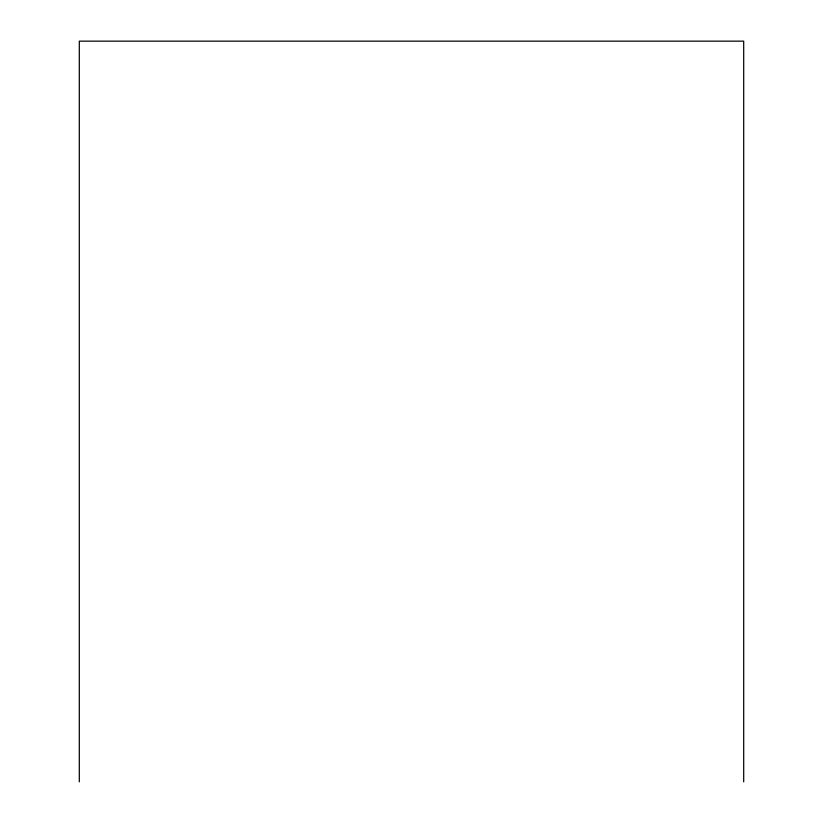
<?xml version="1.0" encoding="UTF-8"?>
<svg xmlns="http://www.w3.org/2000/svg" width="823" height="823" viewBox="0 0 823 823"><rect width="100%" height="100%" fill="white"/><g stroke="black" fill="none" stroke-linecap="round" stroke-linejoin="round"><path stroke-width="1.23" d="M743.694 781.85L743.694 41.15L79.306 41.15L79.306 781.85"/></g></svg>
